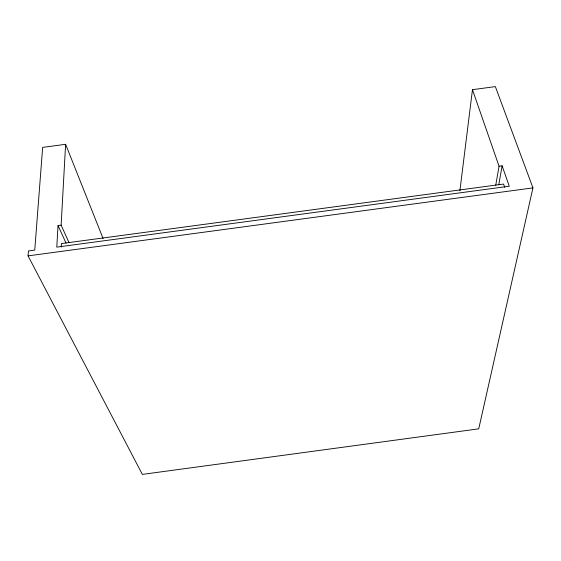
<?xml version="1.0" encoding="UTF-8"?>
<svg xmlns="http://www.w3.org/2000/svg" width="561" height="561" viewBox="0 0 561 561"><rect width="100%" height="100%" fill="white"/><g stroke="black" fill="none" stroke-linecap="round" stroke-linejoin="round"><path stroke-width="0.84" d="M61.254 247.015L61.437 243.579L503.568 184.057L504.69 187.311M69.059 242.717L61.128 225.143L65.616 144.31L42.657 147.396L34.754 250.101L28.457 250.949L28.05 255.872L142.354 474.396L478.729 428.842L532.95 187.886L495.356 86.604L472.467 89.676L459.887 190.803M61.128 225.143L58.035 225.557L56.78 247.135L509.269 186.217L502.123 165.804L499.045 166.217L495.756 185.221M498.771 184.751L502.123 165.804M28.05 255.872L532.95 187.886M58.035 225.557L66.023 243.06M65.616 144.31L103.091 238.516M472.467 89.676L499.045 166.217"/></g></svg>
